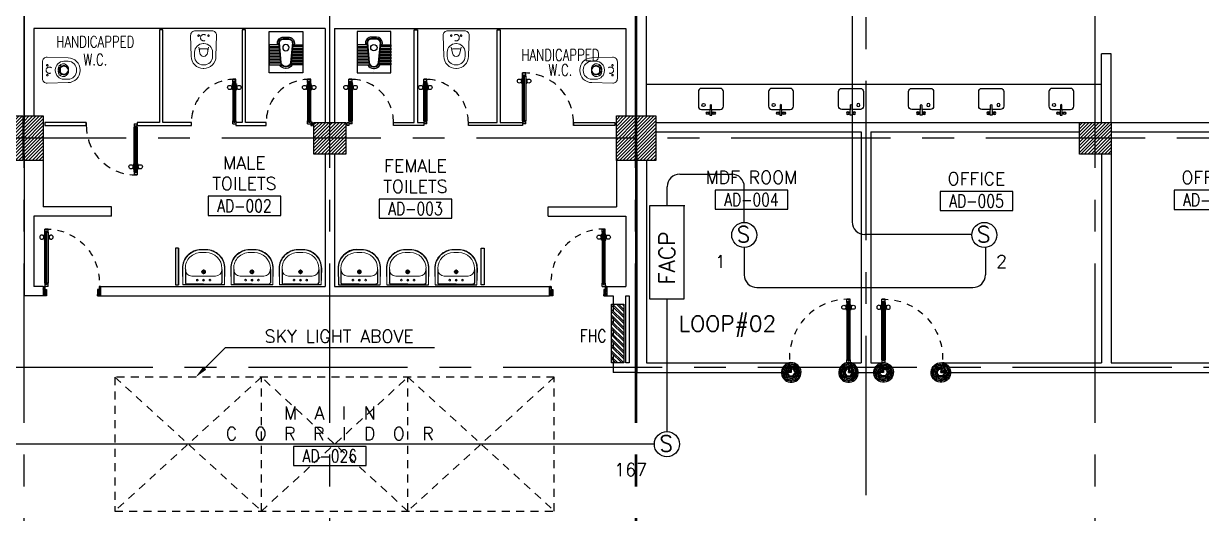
# Model space of a CAD drawing. Extents: x 0 to 93.3, y -13.5 to 76.8.
# Drawn here: x 38.99 to 57.49, y 21.11 to 28.8 of the extents above; entities that cross this region are included whole.
import ezdxf
from ezdxf.enums import TextEntityAlignment as Align

# ---------------------------------------------------------------- set-up
doc = ezdxf.new("R2010")
doc.units = 0
doc.header["$MEASUREMENT"] = 0
for name, pattern in [('CENTERX2', [4, 2.5, -0.5, 0.5, -0.5]), ('DASHED', [0.75, 0.5, -0.25]), ('HIDDEN', [0.375, 0.25, -0.125]), ('HIDDEN2', [0.1875, 0.125, -0.0625])]:
    doc.linetypes.add(name, pattern=pattern)
doc.layers.get('0').update_dxf_attribs({"color": 11, "linetype": 'CONTINUOUS'})
for name, color, linetype in [('A-JEERI', 11, 'CONTINUOUS'), ('AXES', 11, 'CENTERX2'), ('COL', 11, 'CONTINUOUS'), ('DOOR', 11, 'CONTINUOUS'), ('E-FIRE', 4, 'CONTINUOUS'), ('E-WIRE', 4, 'CONTINUOUS'), ('FHC', 11, 'CONTINUOUS'), ('FIX', 11, 'CONTINUOUS'), ('HAT', 11, 'CONTINUOUS'), ('HIDDEN', 11, 'HIDDEN2'), ('ME-FIX', 11, 'CONTINUOUS'), ('PART', 11, 'CONTINUOUS'), ('RM-BOX', 11, 'CONTINUOUS'), ('RM-IND', 11, 'CONTINUOUS'), ('RM-NAME', 11, 'CONTINUOUS'), ('RM-NO', 11, 'CONTINUOUS'), ('WALL', 11, 'CONTINUOUS')]:
    doc.layers.add(name, color=color, linetype=linetype)
doc.styles.add('ROMANS', font='ROMANS.shx', dxfattribs={"width": 0.6})

# ---------------------------------------------------------------- blocks, each defined once
blk = doc.blocks.new('DOOR90')
at = {"layer": 'DOOR', "color": 7, "linetype": 'ByBlock'}
for p, q in [((-150, 0), (0, 0)), ((-150, 0), (-150, -25)), ((0, -50), (-114, 0)), ((0, -50), (-40, 0)), ((0, -50), (0, 0)), ((-1000, -25), (-1050, -25)), ((-1050, -75), (-1050, -25)), ((-1050, -25), (-1050, -75)), ((-1000, -75), (-1050, -75)), ((-1000, -42), (-1020, -42)), ((-1020, -42), (-1020, -58)), ((-1000, -58), (-1020, -58)), ((-1000, -25), (-1000, -42)), ((-1000, -58), (-1000, -75)), ((-878, -18), (-968, -18)), ((-968, -25), (-968, -18)), ((-968, -75), (-968, -82)), ((-878, -82), (-968, -82)), ((-955, -9), (-890, -9)), ((-955, -18), (-955, -9)), ((-955, -18), (-890, -18)), ((-955, -82), (-890, -82)), ((-955, -82), (-955, -91)), ((-955, -91), (-890, -91)), ((-890, -18), (-890, -9)), ((-890, -82), (-890, -91)), ((-878, -25), (-878, -18)), ((-878, -75), (-878, -82)), ((-200, -25), (-150, -25)), ((-200, -42), (-200, -25)), ((-180, -42), (-200, -42)), ((-200, -58), (-180, -58)), ((-200, -75), (-200, -58)), ((-150, -75), (-200, -75)), ((-180, -58), (-180, -42)), ((-150, -25), (-100, -25)), ((-150, -75), (-150, -25)), ((-100, -25), (-100, -50)), ((0, -50), (-100, -37)), ((-100, -50), (0, -50)), ((-150, -875), (-100, -875)), ((-150, -900), (-150, -875)), ((-150, -900), (0, -900)), ((0, -900), (-150, -900)), ((0, -850), (-114, -900)), ((-100, -875), (-100, -850)), ((0, -850), (-100, -863)), ((-100, -850), (0, -850)), ((0, -850), (-40, -900)), ((0, -850), (0, -900))]:
    blk.add_line(p, q, dxfattribs=at)
at = {"layer": 'DOOR', "linetype": 'ByBlock'}
for p, q in [((-200, -25), (-1000, -25)), ((-200, -42), (-1000, -42)), ((-200, -58), (-1000, -58)), ((-1000, -75), (-200, -75))]:
    blk.add_line(p, q, dxfattribs=at)
at = {"layer": 'DOOR', "color": 7, "linetype": 'ByBlock'}
for centre in [(-923, 24), (-923, -124)]:
    blk.add_circle(centre, 32.4, dxfattribs=at)
for centre, radius, start, end in [((0, -50), 154, 161.1053, 166.2858), ((0, -50), 94.4, 148.0182, 180), ((0, -50), 134, 158.1598, 169.28), ((0, -50), 114, 154.0838, 167.3774), ((0, -50), 74.4, 137.7764, 180), ((0, -50), 54.4, 113.2074, 180), ((0, -50), 34.4, 90, 180), ((0, -50), 14.4, 90, 180), ((0, -850), 154, 193.7142, 198.8947), ((0, -850), 134, 190.72, 201.8402), ((0, -850), 94.4, 180, 211.9818), ((0, -850), 74.4, 180, 222.2236), ((0, -850), 54.4, 180, 246.7926), ((0, -850), 34.4, 180, 270), ((0, -850), 14.4, 180, 270)]:
    blk.add_arc(centre, radius, start, end, dxfattribs=at)
at = {"layer": 'DOOR', "linetype": 'HIDDEN', "ltscale": 0.5}
blk.add_arc((-222, -50), 828, 178.2701, 275.003, dxfattribs=at)
blk = doc.blocks.new('WC')
at = {"layer": 'FIX', "lineweight": 20}
for p, q in [((339, 5), (339, -5)), ((395, 76), (490, 60)), ((475, 141), (538, 141)), ((534, 24), (540, 0)), ((540, 0), (534, -24)), ((674, 5), (674, -5)), ((490, -60), (395, -76)), ((538, -141), (475, -141)), ((213, -204), (210, -204))]:
    blk.add_line(p, q, dxfattribs=at)
at = {"layer": 'FIX', "linetype": 'Continuous', "lineweight": 20}
blk.add_line((420, -47), (420, 45), dxfattribs=at)
at = {"layer": 'FIX', "lineweight": 20}
for points in [[(210, -204, -0.414214), (137, -131), (137, 0), (137, 131, -0.414214), (210, 204)], [(727, -5), (727, 5, 0.414214), (538, 194), (210, 204)], [(727, 5), (727, -5, -0.414214), (538, -194), (210, -204)]]:
    blk.add_lwpolyline(points, format="xyb", dxfattribs=at)
at = {"layer": 'FIX', "linetype": 'HIDDEN2', "lineweight": 20, "ltscale": 0.3}
blk.add_circle((245, 0), 49.8, dxfattribs=at)
at = {"layer": 'FIX', "linetype": 'HIDDEN', "lineweight": 20, "ltscale": 0.05}
for centre in [(213, 78), (213, -77)]:
    blk.add_circle(centre, 11.6, dxfattribs=at)
at = {"layer": 'FIX', "lineweight": 20}
for centre, radius, start, end in [((475, 5), 136, 90, 180), ((464, -18), 82, 51.0758, 71.504), ((473, -7), 68.2, 27.1532, 51.0758), ((538, 5), 136, 360, 90), ((475, -5), 136, 180, 270), ((464, 18), 82, 288.496, 308.9242), ((473, 7), 68.2, 308.9242, 332.8468), ((538, -5), 136, 270, 0)]:
    blk.add_arc(centre, radius, start, end, dxfattribs=at)
at = {"layer": 'FIX', "linetype": 'Continuous', "lineweight": 20}
for centre, start, end in [((443, 46), 88.3879, 182.3338), ((442, -46), 177.6662, 271.6121)]:
    blk.add_arc(centre, 22.3, start, end, dxfattribs=at)
blk = doc.blocks.new('*X81')
at = {"color": 0}
for p, q in [((215909, 32308), (216361, 32761)), ((215909, 32361), (216308, 32761)), ((215909, 32414), (216255, 32761)), ((215909, 32467), (216202, 32761)), ((215909, 32520), (216149, 32761)), ((215909, 32573), (216096, 32761)), ((215909, 32626), (216043, 32761)), ((215909, 32680), (215990, 32761)), ((215909, 32733), (215937, 32761)), ((215914, 32261), (216409, 32755)), ((215967, 32261), (216409, 32702)), ((216020, 32261), (216409, 32649)), ((216073, 32261), (216409, 32596)), ((216126, 32261), (216409, 32543)), ((216179, 32261), (216409, 32490)), ((216233, 32261), (216409, 32437)), ((216286, 32261), (216409, 32384)), ((216339, 32261), (216409, 32331)), ((216392, 32261), (216409, 32278))]:
    blk.add_line(p, q, dxfattribs=at)
blk = doc.blocks.new('RM1')
at = {"layer": 'RM-BOX'}
blk.add_lwpolyline([(570, -200), (-570, -200), (-570, -500), (570, -500)], close=True, dxfattribs=at)
at = {"layer": 'RM-NAME', "style": 'ROMANS'}
for tag, p in [('ROOMNAME1', (0, 324)), ('ROOMNAME2', (0, 0))]:
    blk.add_attdef(tag, text='', height=200, dxfattribs=at).set_placement(p, align=Align.MIDDLE)
at = {"layer": 'RM-NO', "style": 'ROMANS', "width": 0.8}
blk.add_attdef('ROOMNO', text='', height=200, dxfattribs=at).set_placement((0, -350), align=Align.MIDDLE)
blk = doc.blocks.new('AWC')
at = {"layer": 'FIX'}
for p, q in [((-726, 265), (-726, 66)), ((-700, 265), (-726, 265)), ((-700, 79), (-700, 265)), ((-678, 265), (-678, 82)), ((-652, 265), (-678, 265)), ((-652, 84), (-652, 265)), ((-630, 265), (-630, 86)), ((-604, 265), (-630, 265)), ((-604, 89), (-604, 265)), ((-582, 265), (-582, 91)), ((-556, 265), (-582, 265)), ((-556, 93), (-556, 265)), ((-534, 265), (-534, 95)), ((-508, 265), (-534, 265)), ((-508, 98), (-508, 265)), ((-486, 265), (-486, 100)), ((-460, 265), (-486, 265)), ((-460, 102), (-460, 265)), ((-438, 265), (-438, 104)), ((-412, 265), (-438, 265)), ((-412, 106), (-412, 265)), ((-825, 0), (-825, 0)), ((-780, 7), (-780, -7)), ((-755, 7), (-755, -7)), ((-748, 7), (-748, -7)), ((-382, 109), (-687, 81)), ((-384, 134), (-412, 131)), ((-312, -39), (-312, 39)), ((-287, -39), (-287, 39)), ((-726, -265), (-726, -66)), ((-700, -79), (-700, -265)), ((-687, -81), (-382, -109)), ((-678, -265), (-678, -82)), ((-652, -84), (-652, -265)), ((-630, -265), (-630, -86)), ((-604, -89), (-604, -265)), ((-582, -265), (-582, -91)), ((-556, -93), (-556, -265)), ((-534, -265), (-534, -95)), ((-508, -98), (-508, -265)), ((-486, -265), (-486, -100)), ((-460, -102), (-460, -265)), ((-438, -265), (-438, -104)), ((-412, -106), (-412, -265)), ((-412, -131), (-384, -134)), ((-700, -265), (-726, -265)), ((-652, -265), (-678, -265)), ((-604, -265), (-630, -265)), ((-556, -265), (-582, -265)), ((-508, -265), (-534, -265)), ((-460, -265), (-486, -265)), ((-412, -265), (-438, -265))]:
    blk.add_line(p, q, dxfattribs=at)
at = {"layer": 'FIX', "color": 32}
for p, q in [((-381, 102), (-686, 74)), ((-319, -39), (-319, 39)), ((-686, -74), (-381, -102))]:
    blk.add_line(p, q, dxfattribs=at)
at = {"layer": 'FIX'}
blk.add_lwpolyline([(-198, 265), (-848, 265), (-848, -265), (-198, -265)], close=True, dxfattribs=at)
at = {"layer": 'FIX', "color": 32}
blk.add_circle((-454, 0), 50, dxfattribs=at)
at = {"layer": 'FIX'}
for centre, radius, start, end in [((-680, 7), 100, 117.0426, 180), ((-680, 7), 75, 95.2114, 180), ((-382, 39), 95, 0, 90.1311), ((-382, 39), 70, 0, 90.1311), ((-680, -7), 100, 180, 242.9574), ((-680, -7), 75, 180, 264.7886), ((-382, -39), 95, 270, 0), ((-382, -39), 70, 270, 0)]:
    blk.add_arc(centre, radius, start, end, dxfattribs=at)
at = {"layer": 'FIX', "color": 32}
for centre, radius, start, end in [((-680, 7), 68, 95.2114, 180), ((-382, 39), 63, 0, 90.1311), ((-680, -7), 68, 180, 264.7886), ((-382, -39), 63, 270, 0)]:
    blk.add_arc(centre, radius, start, end, dxfattribs=at)
blk = doc.blocks.new('A$C24ED45A6')
at = {"layer": 'DOOR', "color": 0, "linetype": 'ByBlock'}
for p, q in [((925, 1100), (925, 1150)), ((925, 1150), (975, 1150)), ((975, 1150), (925, 1150)), ((942, 1100), (942, 1120)), ((958, 1120), (942, 1120)), ((958, 1100), (958, 1120)), ((975, 1100), (975, 1150)), ((909, 1055), (909, 990)), ((918, 1055), (909, 1055)), ((918, 990), (909, 990)), ((918, 978), (918, 1068)), ((925, 1068), (918, 1068)), ((918, 1055), (918, 990)), ((925, 978), (918, 978)), ((942, 1100), (925, 1100)), ((975, 1100), (958, 1100)), ((975, 1068), (982, 1068)), ((975, 978), (982, 978)), ((982, 978), (982, 1068)), ((982, 1055), (982, 990)), ((982, 1055), (991, 1055)), ((982, 990), (991, 990)), ((991, 1055), (991, 990)), ((925, 150), (925, 200)), ((925, 200), (942, 200)), ((942, 200), (942, 180)), ((958, 180), (958, 200)), ((958, 200), (975, 200)), ((975, 200), (975, 150)), ((0, 0), (0, 150)), ((0, 150), (25, 150)), ((50, 0), (0, 0)), ((25, 150), (25, 100)), ((25, 100), (50, 100)), ((50, 100), (50, 0)), ((925, 150), (975, 150)), ((942, 180), (958, 180)), ((975, 100), (950, 100)), ((950, 100), (950, 0)), ((1000, 150), (975, 150)), ((975, 150), (975, 100)), ((1000, 150), (1000, 0)), ((950, 0), (1000, 0))]:
    blk.add_line(p, q, dxfattribs=at)
at = {"layer": 'DOOR', "linetype": 'ByBlock'}
for p, q in [((925, 1100), (925, 200)), ((942, 200), (942, 1100)), ((958, 200), (958, 1100)), ((975, 200), (975, 1100))]:
    blk.add_line(p, q, dxfattribs=at)
at = {"layer": 'DOOR', "color": 9, "linetype": 'ByBlock'}
for p, q in [((50, 0), (0, 114)), ((50, 0), (0, 40)), ((50, 0), (37, 100)), ((950, 0), (1000, 114)), ((950, 0), (963, 100)), ((950, 0), (1000, 40))]:
    blk.add_line(p, q, dxfattribs=at)
at = {"layer": 'DOOR', "color": 0, "linetype": 'ByBlock'}
for centre in [(876, 1023), (1024, 1023)]:
    blk.add_circle(centre, 32.4, dxfattribs=at)
at = {"layer": 'DOOR', "linetype": 'HIDDEN', "ltscale": 0.5}
blk.add_arc((950, 222), 928, 88.456, 184.4816, dxfattribs=at)
at = {"layer": 'DOOR', "color": 9, "linetype": 'ByBlock'}
for centre, radius, start, end in [((50, 0), 154, 103.7142, 108.8947), ((50, 0), 134, 100.72, 111.8402), ((50, 0), 114, 102.6226, 115.9162), ((50, 0), 94.4, 90, 121.9818), ((50, 0), 74.4, 90, 132.2236), ((50, 0), 54.4, 90, 156.7926), ((50, 0), 34.4, 90, 180), ((50, 0), 14.4, 90, 180), ((950, 0), 94.4, 58.0182, 90), ((950, 0), 74.4, 47.7764, 90), ((950, 0), 54.4, 23.2074, 90), ((950, 0), 34.4, 0, 90), ((950, 0), 14.4, 0, 90), ((950, 0), 134, 68.1598, 79.28), ((950, 0), 114, 64.0838, 77.3774), ((950, 0), 154, 71.1053, 76.2858)]:
    blk.add_arc(centre, radius, start, end, dxfattribs=at)
at = {"layer": 'WALL'}
blk.add_line((1000, 0), (1000, 150), dxfattribs=at)
blk = doc.blocks.new('COL50')
at = {"layer": 'COL'}
blk.add_lwpolyline([(-250, 250), (-250, -250), (250, -250), (250, 250)], close=True, dxfattribs=at)
blk = doc.blocks.new('*X60')
at = {"color": 0}
for p, q in [((227929, 32290), (228400, 32761)), ((227929, 32343), (228347, 32761)), ((227929, 32396), (228294, 32761)), ((227929, 32449), (228241, 32761)), ((227929, 32502), (228188, 32761)), ((227929, 32555), (228135, 32761)), ((227929, 32608), (228082, 32761)), ((227929, 32661), (228029, 32761)), ((227929, 32714), (227976, 32761)), ((227953, 32261), (228429, 32737)), ((228006, 32261), (228429, 32684)), ((228059, 32261), (228429, 32631)), ((228112, 32261), (228429, 32578)), ((228165, 32261), (228429, 32525)), ((228218, 32261), (228429, 32472)), ((228271, 32261), (228429, 32419)), ((228324, 32261), (228429, 32366)), ((228377, 32261), (228429, 32312))]:
    blk.add_line(p, q, dxfattribs=at)
blk = doc.blocks.new('C11')
at = {"layer": 'HAT'}
h = blk.add_hatch(dxfattribs=at)
h.set_pattern_fill('ANSI31', color=256, scale=300, style=0)
h.set_pattern_definition([(45, (-383765.23, -62181), (-26.5165043, 26.5165043), [])])
h.paths.add_polyline_path([(-20, 350), (-20, 700), (-320, 700), (-320, 350)])
h.paths.add_polyline_path([(-320, 0), (-20, 0), (-20, 350), (-320, 350)])
h = blk.add_hatch(dxfattribs=at)
h.set_pattern_fill('ANSI31', color=256, scale=300, style=0)
h.set_pattern_definition([(45, (-383445.23, -62181), (-26.5165043, 26.5165043), [])])
h.paths.add_polyline_path([(300, 350), (300, 700), (0, 700), (0, 350)])
h.paths.add_polyline_path([(0, 0), (300, 0), (300, 350), (0, 350)])
at = {"layer": 'COL'}
for points in [[(-20, 700), (-20, 0), (-320, 0), (-320, 700)], [(300, 700), (300, 0), (0, 0), (0, 700)]]:
    blk.add_lwpolyline(points, close=True, dxfattribs=at)
blk = doc.blocks.new('LAV-003')
at = {"layer": 'FIX', "linetype": 'ByBlock'}
blk.add_line((-328, -25), (328, -25), dxfattribs=at)
at = {"layer": 'FIX', "linetype": 'Continuous', "lineweight": 20}
for p, q in [((-328, -285), (-328, -25)), ((0, -165), (-187, -165)), ((0, -165), (187, -165)), ((328, -285), (328, -25)), ((-288, -285), (-288, -265)), ((287, -285), (287, -265)), ((0, -535), (-38, -535)), ((0, -535), (38, -535)), ((0, -575), (-38, -575)), ((0, -575), (38, -575))]:
    blk.add_line(p, q, dxfattribs=at)
at = {"layer": 'FIX', "linetype": 'ByBlock', "ltscale": 0.3}
for p, q in [((-288, -265), (-288, -60)), ((0, -35), (-262, -35)), ((0, -35), (262, -35)), ((287, -265), (287, -60))]:
    blk.add_line(p, q, dxfattribs=at)
at = {"layer": 'FIX', "lineweight": 20}
for p, q in [((-16, -101), (15, -101)), ((0, -85), (0, -116))]:
    blk.add_line(p, q, dxfattribs=at)
at = {"layer": 'FIX', "linetype": 'DASHED', "lineweight": 20, "ltscale": 0.04}
for p, q in [((-36, -230), (37, -230)), ((0, -194), (0, -266))]:
    blk.add_line(p, q, dxfattribs=at)
at = {"layer": 'FIX', "linetype": 'Continuous', "lineweight": 20}
blk.add_lwpolyline([(295, -25), (0, -25), (-328, -25), (-334, -285, 0.414214), (-38, -582), (0, -582), (38, -582, 0.414214), (334, -285), (328, -25), (0, -25)], format="xyb", dxfattribs=at)
at = {"layer": 'FIX', "linetype": 'HIDDEN', "lineweight": 20, "ltscale": 0.05}
for centre in [(-100, -101), (100, -101)]:
    blk.add_circle(centre, 12.4, dxfattribs=at)
at = {"layer": 'FIX', "lineweight": 20}
for centre, radius in [((0, -101), 15.5), ((0, -230), 29.5), ((0, -230), 22.5)]:
    blk.add_circle(centre, radius, dxfattribs=at)
at = {"layer": 'FIX', "linetype": 'ByBlock', "ltscale": 0.3}
for centre, start, end in [((-262, -60), 90, 180), ((262, -60), 0, 90)]:
    blk.add_arc(centre, 25, start, end, dxfattribs=at)
at = {"layer": 'FIX', "linetype": 'Continuous', "lineweight": 20}
for centre, radius, start, end in [((-187, -265), 100, 90, 180), ((187, -265), 100, 0, 90), ((-38, -285), 290, 180, 270), ((-38, -285), 250, 180, 270), ((38, -285), 290, 270, 0), ((38, -285), 250, 270, 0)]:
    blk.add_arc(centre, radius, start, end, dxfattribs=at)
blk = doc.blocks.new('A$C3D1F6B3C')
at = {"layer": 'ME-FIX'}
blk.add_lwpolyline([(0.209, 0.088), (0.343, 0.088, 0.414214), (0.393, 0.138), (0.393, 0.369, 0.414214), (0.343, 0.419), (0.05, 0.419, 0.414214), (0, 0.369), (0, 0.138, 0.414214), (0.05, 0.088), (0.184, 0.088)], format="xyb", dxfattribs=at)
blk.add_lwpolyline([(0.18, 0), (0.212, 0), (0.206, 0.155, 1), (0.186, 0.155)], format="xyb", close=True, dxfattribs=at)
for centre, radius in [((0.082, 0.158), 0.0255), ((0.147, 0.031), 0.0217), ((0.147, 0.031), 0.014), ((0.246, 0.031), 0.0217), ((0.246, 0.031), 0.014)]:
    blk.add_circle(centre, radius, dxfattribs=at)
blk = doc.blocks.new('S')
at = {"layer": 'E-FIRE'}
blk.add_circle((0, 0), 197, dxfattribs=at)
at = {"layer": 'E-FIRE', "color": 3, "style": 'ROMANS'}
blk.add_text('S', height=250, dxfattribs=at).set_placement((-119, -115))

msp = doc.modelspace()

# ---------------------------------------------------------------- hatches: boundary and pattern name
at = {"layer": 'FHC', "linetype": 'ByBlock', "ltscale": 0.3}
h = msp.add_hatch(dxfattribs=at)
h.set_pattern_fill('ANSI32', color=11, scale=175, angle=90, style=0)
h.set_pattern_definition([(135, (79.46555, -208.72118), (-0.046403882, -0.046403882), []), (135, (79.46555, -208.690244), (-0.046403882, -0.046403882), [])])
h.paths.add_polyline_path([(48.4145, 24.395), (48.2245, 24.395), (48.2245, 23.475), (48.4145, 23.475)])
h.paths.add_polyline_path([(48.8357, 23.2624), (48.4148, 23.2624), (48.4148, 23.5249), (48.8357, 23.5249)], flags=9)

# ---------------------------------------------------------------- linework, layer by layer
at = {"layer": 'AXES'}
for p, q in [((43.7995, -1.4643), (43.7995, 76.0748)), ((55.8195, -1.4643), (55.8195, 76.0748)), ((38.9995, -1.4643), (38.9995, 75.7248)), ((48.5995, -1.4643), (48.5995, 75.7248)), ((48.6195, -1.4643), (48.6195, 75.7248)), ((52.2195, 5.4), (52.2195, 64.22)), ((92.6023, 27), (22.7795, 27)), ((81.0195, 23.4), (6.5595, 23.4))]:
    msp.add_line(p, q, dxfattribs=at)
at = {"layer": 'COL'}
msp.add_lwpolyline([(44.0495, 27.25), (44.0495, 26.75), (43.5495, 26.75), (43.5495, 27.25)], close=True, dxfattribs=at)
at = {"layer": 'DOOR', "linetype": 'ByBlock'}
for p, q in [((46.8245, 27.9426), (46.8173, 27.9426)), ((46.8173, 27.8526), (46.8173, 27.9426)), ((46.8245, 28.025), (46.8745, 28.025)), ((46.8745, 28.025), (46.8245, 28.025)), ((46.8245, 27.975), (46.8245, 28.025)), ((46.8245, 27.275), (46.8245, 27.975)), ((46.8245, 27.975), (46.8415, 27.975)), ((46.8415, 27.995), (46.8575, 27.995)), ((46.8415, 27.975), (46.8415, 27.995)), ((46.8415, 27.275), (46.8415, 27.975)), ((46.8575, 27.975), (46.8575, 27.995)), ((46.8575, 27.275), (46.8575, 27.975)), ((46.8575, 27.975), (46.8745, 27.975)), ((46.8745, 27.975), (46.8745, 28.025)), ((46.8745, 27.975), (46.8745, 27.275)), ((46.8745, 27.9426), (46.8817, 27.9426)), ((46.8817, 27.8526), (46.8817, 27.9426)), ((42.2673, 27.83), (42.2583, 27.83)), ((42.2583, 27.83), (42.2583, 27.7652)), ((42.2673, 27.7652), (42.2583, 27.7652)), ((42.2673, 27.8526), (42.2673, 27.8426)), ((42.2745, 27.8526), (42.2673, 27.8526)), ((42.2745, 27.8426), (42.2673, 27.8426)), ((42.2673, 27.83), (42.2673, 27.7652)), ((42.3245, 27.925), (42.2745, 27.925)), ((42.2745, 27.925), (42.3245, 27.925)), ((42.2745, 27.875), (42.2745, 27.925)), ((42.2745, 27.875), (42.2745, 27.275)), ((42.2915, 27.875), (42.2745, 27.875)), ((42.3075, 27.895), (42.2915, 27.895)), ((42.2915, 27.875), (42.2915, 27.895)), ((42.2915, 27.275), (42.2915, 27.875)), ((42.3075, 27.875), (42.3075, 27.895)), ((42.3245, 27.875), (42.3075, 27.875)), ((42.3075, 27.275), (42.3075, 27.875)), ((42.3245, 27.875), (42.3245, 27.925)), ((42.3245, 27.275), (42.3245, 27.875)), ((42.3245, 27.8526), (42.3317, 27.8526)), ((42.3245, 27.8426), (42.3317, 27.8426)), ((42.3317, 27.8526), (42.3317, 27.8426)), ((42.3317, 27.83), (42.3407, 27.83)), ((42.3317, 27.83), (42.3317, 27.7652)), ((42.3317, 27.7652), (42.3407, 27.7652)), ((42.3407, 27.83), (42.3407, 27.7652)), ((43.4423, 27.83), (43.4333, 27.83)), ((43.4333, 27.83), (43.4333, 27.7652)), ((43.4423, 27.7652), (43.4333, 27.7652)), ((43.4423, 27.8526), (43.4423, 27.8426)), ((43.4495, 27.8526), (43.4423, 27.8526)), ((43.4495, 27.8426), (43.4423, 27.8426)), ((43.4423, 27.83), (43.4423, 27.7652)), ((43.4995, 27.925), (43.4495, 27.925)), ((43.4495, 27.925), (43.4995, 27.925)), ((43.4495, 27.875), (43.4495, 27.925)), ((43.4495, 27.875), (43.4495, 27.275)), ((43.4665, 27.875), (43.4495, 27.875)), ((43.4825, 27.895), (43.4665, 27.895)), ((43.4665, 27.875), (43.4665, 27.895)), ((43.4665, 27.275), (43.4665, 27.875)), ((43.4825, 27.875), (43.4825, 27.895)), ((43.4995, 27.875), (43.4825, 27.875)), ((43.4825, 27.275), (43.4825, 27.875)), ((43.4995, 27.875), (43.4995, 27.925)), ((43.4995, 27.275), (43.4995, 27.875)), ((43.4995, 27.8526), (43.5067, 27.8526)), ((43.4995, 27.8426), (43.5067, 27.8426)), ((43.5067, 27.8526), (43.5067, 27.8426)), ((43.5067, 27.83), (43.5157, 27.83)), ((43.5067, 27.83), (43.5067, 27.7652)), ((43.5067, 27.7652), (43.5157, 27.7652)), ((43.5157, 27.83), (43.5157, 27.7652)), ((44.0923, 27.83), (44.0833, 27.83)), ((44.0833, 27.83), (44.0833, 27.7652)), ((44.0923, 27.7652), (44.0833, 27.7652)), ((44.0923, 27.8526), (44.0923, 27.8426)), ((44.0995, 27.8526), (44.0923, 27.8526)), ((44.0995, 27.8426), (44.0923, 27.8426)), ((44.0923, 27.83), (44.0923, 27.7652)), ((44.0995, 27.925), (44.1495, 27.925)), ((44.1495, 27.925), (44.0995, 27.925)), ((44.0995, 27.875), (44.0995, 27.925)), ((44.0995, 27.275), (44.0995, 27.875)), ((44.0995, 27.875), (44.1165, 27.875)), ((44.1165, 27.895), (44.1325, 27.895)), ((44.1165, 27.875), (44.1165, 27.895)), ((44.1165, 27.275), (44.1165, 27.875)), ((44.1325, 27.875), (44.1325, 27.895)), ((44.1325, 27.275), (44.1325, 27.875)), ((44.1325, 27.875), (44.1495, 27.875)), ((44.1495, 27.875), (44.1495, 27.925)), ((44.1495, 27.875), (44.1495, 27.275)), ((44.1495, 27.8526), (44.1567, 27.8526)), ((44.1495, 27.8426), (44.1567, 27.8426)), ((44.1567, 27.8526), (44.1567, 27.8426)), ((44.1567, 27.83), (44.1657, 27.83)), ((44.1567, 27.83), (44.1567, 27.7652)), ((44.1567, 27.7652), (44.1657, 27.7652)), ((44.1657, 27.83), (44.1657, 27.7652)), ((45.2673, 27.83), (45.2583, 27.83)), ((45.2583, 27.83), (45.2583, 27.7652)), ((45.2673, 27.7652), (45.2583, 27.7652)), ((45.2673, 27.8526), (45.2673, 27.8426)), ((45.2745, 27.8526), (45.2673, 27.8526)), ((45.2745, 27.8426), (45.2673, 27.8426)), ((45.2673, 27.83), (45.2673, 27.7652)), ((45.2745, 27.925), (45.3245, 27.925)), ((45.3245, 27.925), (45.2745, 27.925)), ((45.2745, 27.875), (45.2745, 27.925)), ((45.2745, 27.275), (45.2745, 27.875)), ((45.2745, 27.875), (45.2915, 27.875)), ((45.2915, 27.895), (45.3075, 27.895)), ((45.2915, 27.875), (45.2915, 27.895)), ((45.2915, 27.275), (45.2915, 27.875)), ((45.3075, 27.875), (45.3075, 27.895)), ((45.3075, 27.275), (45.3075, 27.875)), ((45.3075, 27.875), (45.3245, 27.875)), ((45.3245, 27.875), (45.3245, 27.925)), ((45.3245, 27.875), (45.3245, 27.275)), ((45.3245, 27.8526), (45.3317, 27.8526)), ((45.3245, 27.8426), (45.3317, 27.8426)), ((45.3317, 27.8526), (45.3317, 27.8426)), ((45.3317, 27.83), (45.3407, 27.83)), ((45.3317, 27.83), (45.3317, 27.7652)), ((45.3317, 27.7652), (45.3407, 27.7652)), ((45.3407, 27.83), (45.3407, 27.7652)), ((46.8173, 27.93), (46.8083, 27.93)), ((46.8083, 27.93), (46.8083, 27.8652)), ((46.8173, 27.8652), (46.8083, 27.8652)), ((46.8173, 27.93), (46.8173, 27.8652)), ((46.8245, 27.8526), (46.8173, 27.8526)), ((46.8745, 27.8526), (46.8817, 27.8526)), ((46.8817, 27.93), (46.8907, 27.93)), ((46.8817, 27.93), (46.8817, 27.8652)), ((46.8817, 27.8652), (46.8907, 27.8652)), ((46.8907, 27.93), (46.8907, 27.8652)), ((40.7245, 27.225), (40.7245, 27.175)), ((40.7245, 27.225), (40.7745, 27.225)), ((40.7415, 27.175), (40.7415, 27.195)), ((40.7415, 27.195), (40.7575, 27.195)), ((40.7575, 27.195), (40.7575, 27.175)), ((40.7745, 27.175), (40.7745, 27.225)), ((42.2745, 27.225), (42.2745, 27.275)), ((42.2745, 27.275), (42.2915, 27.275)), ((42.2745, 27.225), (42.3245, 27.225)), ((42.2915, 27.275), (42.2915, 27.255)), ((42.2915, 27.255), (42.3075, 27.255)), ((42.3075, 27.255), (42.3075, 27.275)), ((42.3075, 27.275), (42.3245, 27.275)), ((42.3245, 27.275), (42.3245, 27.225)), ((43.4495, 27.225), (43.4495, 27.275)), ((43.4495, 27.275), (43.4665, 27.275)), ((43.4495, 27.225), (43.4995, 27.225)), ((43.4665, 27.275), (43.4665, 27.255)), ((43.4665, 27.255), (43.4825, 27.255)), ((43.4825, 27.255), (43.4825, 27.275)), ((43.4825, 27.275), (43.4995, 27.275)), ((43.4995, 27.275), (43.4995, 27.225)), ((44.0995, 27.275), (44.0995, 27.225)), ((44.1165, 27.275), (44.0995, 27.275)), ((44.1495, 27.225), (44.0995, 27.225)), ((44.1165, 27.255), (44.1165, 27.275)), ((44.1325, 27.255), (44.1165, 27.255)), ((44.1325, 27.275), (44.1325, 27.255)), ((44.1495, 27.275), (44.1325, 27.275)), ((44.1495, 27.225), (44.1495, 27.275)), ((45.2745, 27.275), (45.2745, 27.225)), ((45.2915, 27.275), (45.2745, 27.275)), ((45.3245, 27.225), (45.2745, 27.225)), ((45.2915, 27.255), (45.2915, 27.275)), ((45.3075, 27.255), (45.2915, 27.255)), ((45.3075, 27.275), (45.3075, 27.255)), ((45.3245, 27.275), (45.3075, 27.275)), ((45.3245, 27.225), (45.3245, 27.275)), ((46.8245, 27.275), (46.8245, 27.225)), ((46.8415, 27.275), (46.8245, 27.275)), ((46.8745, 27.225), (46.8245, 27.225)), ((46.8415, 27.255), (46.8415, 27.275)), ((46.8575, 27.255), (46.8415, 27.255)), ((46.8575, 27.275), (46.8575, 27.255)), ((46.8745, 27.275), (46.8575, 27.275)), ((46.8745, 27.225), (46.8745, 27.275)), ((40.7245, 27.175), (40.7415, 27.175)), ((40.7245, 26.475), (40.7245, 27.175)), ((40.7415, 27.175), (40.7415, 26.475)), ((40.7575, 27.175), (40.7745, 27.175)), ((40.7575, 27.175), (40.7575, 26.475)), ((40.7745, 27.175), (40.7745, 26.475)), ((40.7173, 26.5848), (40.7083, 26.5848)), ((40.7083, 26.52), (40.7083, 26.5848)), ((40.7173, 26.52), (40.7083, 26.52)), ((40.7245, 26.5974), (40.7173, 26.5974)), ((40.7173, 26.5974), (40.7173, 26.5074)), ((40.7173, 26.52), (40.7173, 26.5848)), ((40.7245, 26.5074), (40.7173, 26.5074)), ((40.7415, 26.475), (40.7245, 26.475)), ((40.7245, 26.475), (40.7245, 26.425)), ((40.7415, 26.475), (40.7415, 26.455)), ((40.7575, 26.455), (40.7415, 26.455)), ((40.7745, 26.475), (40.7575, 26.475)), ((40.7575, 26.475), (40.7575, 26.455)), ((40.7745, 26.5974), (40.7817, 26.5974)), ((40.7745, 26.5074), (40.7817, 26.5074)), ((40.7745, 26.475), (40.7745, 26.425)), ((40.7817, 26.5974), (40.7817, 26.5074)), ((40.7817, 26.5848), (40.7907, 26.5848)), ((40.7817, 26.52), (40.7817, 26.5848)), ((40.7817, 26.52), (40.7907, 26.52)), ((40.7907, 26.52), (40.7907, 26.5848)), ((40.7745, 26.425), (40.7245, 26.425)), ((40.7245, 26.425), (40.7745, 26.425))]:
    msp.add_line(p, q, dxfattribs=at)
for centre in [(42.226, 27.7976), (42.3731, 27.7976), (43.401, 27.7976), (43.5481, 27.7976), (44.051, 27.7976), (44.1981, 27.7976), (45.226, 27.7976), (45.3731, 27.7976), (46.776, 27.8976), (46.9231, 27.8976), (40.676, 26.5524), (40.8231, 26.5524)]:
    msp.add_circle(centre, 0.0324, dxfattribs=at)
at = {"layer": 'DOOR', "linetype": 'HIDDEN', "ltscale": 0.5}
for centre, radius, start, end in [((46.8495, 27.2504), 0.775, 359.97019, 91.84857), ((42.2995, 27.2505), 0.675, 87.87745, 180.03923), ((43.4745, 27.2505), 0.675, 87.87745, 180.03923), ((44.1245, 27.2505), 0.675, 359.96077, 92.12255), ((45.2995, 27.2505), 0.675, 359.96077, 92.12255), ((40.7495, 27.1996), 0.775, 179.97019, 271.84857)]:
    msp.add_arc(centre, radius, start, end, dxfattribs=at)
at = {"layer": 'E-FIRE', "color": 4}
for p, q in [((48.8202, 25.9422), (48.8202, 24.4779)), ((49.3716, 25.9422), (48.8202, 25.9422)), ((49.3641, 24.4779), (49.3641, 25.9422)), ((48.8202, 24.4779), (49.3641, 24.4779))]:
    msp.add_line(p, q, dxfattribs=at)
msp.add_circle((50.3067, 25.483), 0.1971, dxfattribs=at)
at = {"layer": 'E-WIRE', "color": 4}
for p, q in [((52.0009, 29.8632), (52.0009, 25.6887)), ((49.2959, 26.437), (50.1075, 26.437)), ((49.0959, 25.9422), (49.0959, 26.237)), ((50.3075, 25.6801), (50.3075, 26.237)), ((53.8805, 25.4887), (52.2009, 25.4887)), ((50.3067, 25.2859), (50.3067, 24.8575)), ((54.0951, 25.2867), (54.0951, 24.8575)), ((50.5067, 24.6575), (53.8951, 24.6575)), ((49.0921, 24.4779), (49.0921, 22.3971)), ((48.8951, 22.2), (37.4304, 22.2))]:
    msp.add_line(p, q, dxfattribs=at)
for centre, start, end in [((49.2959, 26.237), 90, 180), ((50.1075, 26.237), 0, 90), ((52.2009, 25.6887), 180, 270), ((50.5067, 24.8575), 180, 270), ((53.8951, 24.8575), 270, 0)]:
    msp.add_arc(centre, 0.2, start, end, dxfattribs=at)
at = {"layer": 'FHC', "linetype": 'ByBlock', "ltscale": 0.3}
for p, q in [((48.2245, 23.475), (48.2245, 24.395)), ((48.2245, 24.395), (48.4145, 24.395)), ((48.4145, 24.395), (48.4145, 23.475)), ((48.4145, 23.475), (48.2245, 23.475))]:
    msp.add_line(p, q, dxfattribs=at)
at = {"layer": 'FHC', "color": 250, "linetype": 'HIDDEN', "ltscale": 0.25}
msp.add_line((48.2495, 24.394), (48.2495, 23.4762), dxfattribs=at)
at = {"layer": 'FIX'}
msp.add_line((48.7695, 27.85), (55.9195, 27.85), dxfattribs=at)
at = {"layer": 'FIX', "color": 32, "linetype": 'ByBlock', "ltscale": 0.3}
msp.add_line((43.9275, 24.958), (43.9345, 24.698), dxfattribs=at)
msp.add_arc((44.2245, 24.958), 0.297, 90, 180, dxfattribs=at)
at = {"layer": 'HIDDEN'}
for p, q in [((47.3245, 23.25), (40.4245, 23.25)), ((40.4245, 23.25), (40.4245, 21.15)), ((42.7245, 23.25), (40.4245, 21.15)), ((40.4245, 23.25), (42.7245, 21.15)), ((45.0245, 21.15), (42.7245, 23.25)), ((42.7245, 21.15), (45.0245, 23.25)), ((42.7245, 21.15), (42.7245, 23.25)), ((42.7245, 21.15), (42.7245, 23.25)), ((47.3245, 23.25), (45.0245, 21.15)), ((45.0245, 23.25), (47.3245, 21.15)), ((45.0245, 21.15), (45.0245, 23.25)), ((45.0245, 21.15), (45.0245, 23.25)), ((47.3245, 21.15), (47.3245, 23.25)), ((40.4245, 21.15), (47.3245, 21.15))]:
    msp.add_line(p, q, dxfattribs=at)
at = {"layer": 'PART'}
for p, q in [((39.9745, 27.2501), (39.9745, 27.2001)), ((43.4995, 27.25), (43.4995, 27.2)), ((43.4995, 27.25), (43.4995, 27.2)), ((44.0995, 27.25), (44.0995, 27.2)), ((47.6245, 27.2501), (47.6245, 27.2001)), ((41.4245, 25.275), (41.3745, 25.275)), ((41.3745, 25.275), (41.3745, 24.698)), ((41.4245, 25.275), (41.3745, 25.275)), ((41.4245, 25.275), (41.4245, 24.698)), ((46.1745, 25.275), (46.2245, 25.275))]:
    msp.add_line(p, q, dxfattribs=at)
for points in [[(41.1745, 28.702), (41.1245, 28.702), (41.1245, 27.25), (40.7745, 27.25), (40.7745, 27.2), (41.6245, 27.2), (41.6245, 27.25), (41.1745, 27.25), (41.1745, 28.702)], [(42.4745, 28.702), (42.4245, 28.702), (42.4245, 27.25), (42.3245, 27.25), (42.3245, 27.2), (42.7995, 27.2), (42.7995, 27.25), (42.4745, 27.25), (42.4745, 28.702)], [(45.1245, 28.702), (45.1745, 28.702), (45.1745, 27.25), (45.2745, 27.25), (45.2745, 27.2), (44.7995, 27.2), (44.7995, 27.25), (45.1245, 27.25), (45.1245, 28.702)], [(46.4245, 28.702), (46.4745, 28.702), (46.4745, 27.25), (46.8245, 27.25), (46.8245, 27.2), (45.9745, 27.2), (45.9745, 27.25), (46.4245, 27.25), (46.4245, 28.702)], [(39.9745, 27.25), (39.3225, 27.25), (39.3225, 27.2), (39.9745, 27.2)], [(43.5265, 27.25), (43.4995, 27.25), (43.4995, 27.2), (43.5265, 27.2)], [(44.0725, 27.25), (44.0995, 27.25), (44.0995, 27.2), (44.0725, 27.2)], [(47.6245, 27.25), (48.2765, 27.25), (48.2765, 27.2), (47.6245, 27.2)], [(41.4245, 25.275), (41.3745, 25.275), (41.3745, 24.698), (41.4245, 24.698)], [(46.1745, 25.275), (46.2245, 25.275), (46.2245, 24.698), (46.1745, 24.698)]]:
    msp.add_lwpolyline(points, close=True, dxfattribs=at)
at = {"layer": 'RM-IND'}
for p, q in [((41.8336, 23.3911), (42.162, 23.7179)), ((42.162, 23.7179), (42.675, 23.7179)), ((42.675, 23.7179), (45.4417, 23.7179))]:
    msp.add_line(p, q, dxfattribs=at)
msp.add_solid([(41.8571, 23.3674), (41.8101, 23.4147), (41.6918, 23.25)], dxfattribs=at)
at = {"layer": 'WALL'}
for p, q in [((38.9995, 34.57), (38.9995, 27.25)), ((48.5995, 32.7), (48.5995, 27.25)), ((48.6195, 27.25), (48.6195, 32.7)), ((48.7695, 27.35), (48.7695, 32.7)), ((43.7245, 28.725), (39.1495, 28.725)), ((39.1495, 28.725), (39.1495, 27.35)), ((43.7245, 28.725), (43.7245, 27.25)), ((43.8745, 28.725), (48.4495, 28.725)), ((43.8745, 28.725), (43.8745, 27.25)), ((48.4495, 28.725), (48.4495, 27.35)), ((55.9195, 27.25), (55.9195, 28.3226)), ((56.0695, 28.3226), (55.9195, 28.3226)), ((56.0695, 27.25), (56.0695, 28.3226)), ((48.9195, 27.25), (55.5695, 27.25)), ((56.0695, 27.25), (62.7695, 27.25)), ((48.9195, 27.1), (52.1445, 27.1)), ((52.1445, 27.1), (52.1445, 23.475)), ((52.2945, 27.1), (55.5695, 27.1)), ((52.2945, 27.1), (52.2945, 23.475)), ((56.0695, 27.1), (59.3445, 27.1)), ((38.9995, 26.75), (38.9995, 24.525)), ((39.2995, 26.65), (39.2995, 25.925)), ((43.7245, 26.75), (43.7245, 24.675)), ((43.8745, 26.75), (43.8745, 24.675)), ((48.2995, 26.65), (48.2995, 25.925)), ((48.5995, 26.75), (48.5995, 24.525)), ((48.5995, 26.75), (48.5995, 23.325)), ((48.6195, 26.75), (48.6195, 23.325)), ((48.7695, 26.65), (48.7695, 23.475)), ((55.9195, 26.75), (55.9195, 23.475)), ((56.0695, 26.75), (56.0695, 23.475)), ((40.3695, 25.925), (39.2995, 25.925)), ((40.3695, 25.775), (40.3695, 25.925)), ((47.2295, 25.925), (48.2995, 25.925)), ((47.2295, 25.775), (47.2295, 25.925)), ((40.3695, 25.775), (39.1495, 25.775)), ((39.1495, 25.775), (39.1495, 24.675)), ((47.2295, 25.775), (48.4495, 25.775)), ((48.4495, 25.775), (48.4495, 24.675)), ((39.2995, 24.675), (39.1495, 24.675)), ((39.2995, 24.675), (39.2995, 24.525)), ((40.1995, 24.675), (43.7245, 24.675)), ((40.1995, 24.675), (40.1995, 24.525)), ((43.8745, 24.675), (47.2495, 24.675)), ((47.2495, 24.675), (47.2495, 24.525)), ((48.1495, 24.675), (48.4495, 24.675)), ((48.1495, 24.675), (48.1495, 24.525)), ((39.2995, 24.525), (38.9995, 24.525)), ((40.1995, 24.525), (47.2495, 24.525)), ((48.1495, 24.525), (48.2495, 24.525)), ((48.2495, 24.525), (48.2495, 24.395)), ((48.4495, 23.475), (48.4495, 24.525)), ((48.4495, 24.525), (48.4995, 24.525)), ((48.4995, 24.525), (48.4995, 23.475)), ((48.2495, 23.475), (48.2495, 23.325)), ((48.5995, 23.325), (48.2495, 23.325)), ((48.4995, 23.475), (48.4495, 23.475)), ((48.6195, 23.325), (50.9945, 23.325)), ((48.7695, 23.475), (50.9945, 23.475)), ((50.9945, 23.475), (50.9945, 23.325)), ((51.9945, 23.475), (52.1445, 23.475)), ((51.9945, 23.475), (51.9945, 23.325)), ((51.9945, 23.325), (52.4445, 23.325)), ((52.2945, 23.475), (52.4445, 23.475)), ((52.4445, 23.475), (52.4445, 23.325)), ((53.4445, 23.475), (55.9195, 23.475)), ((53.4445, 23.475), (53.4445, 23.325)), ((53.4445, 23.325), (58.1945, 23.325)), ((56.0695, 23.475), (58.1945, 23.475))]:
    msp.add_line(p, q, dxfattribs=at)

# ---------------------------------------------------------------- block references
at = {"layer": 'A-JEERI', "linetype": 'ByBlock', "yscale": 0.0009999999892897904, "zscale": 0.001, "rotation": 180}
for p, xscale in [((41.817, 24.673), 0.001000000047497451), ((42.577, 24.673), 0.001000000047497451), ((43.337, 24.673), 0.001000000047497451), ((44.262, 24.673), -0.001000000047497451), ((45.022, 24.673), -0.001000000047497451), ((45.782, 24.673), -0.001000000047497451)]:
    msp.add_blockref('LAV-003', p, dxfattribs=dict(at, xscale=xscale))
at = {"layer": 'COL', "xscale": -0.001000000047497451, "yscale": 0.0009999999892897904, "zscale": 0.001}
msp.add_blockref('COL50', (55.8195, 27), dxfattribs=at)
at = {"layer": 'DOOR', "color": 0, "yscale": 0.0009999999892897904, "zscale": 0.001}
for p, xscale, rotation in [((39.2995, 24.525), -0.0009999999892897904, 90), ((48.1495, 24.525), 0.0009999999892897904, 270)]:
    msp.add_blockref('DOOR90', p, dxfattribs=dict(at, xscale=xscale, rotation=rotation))
for p, xscale in [((50.9945, 23.325), 0.001000000047497451), ((53.4445, 23.325), -0.001000000047497451)]:
    msp.add_blockref('A$C24ED45A6', p, dxfattribs=dict(at, xscale=xscale))
at = {"layer": 'E-FIRE', "color": 4, "xscale": 0.0009999999892897904, "yscale": 0.0009999999892897904, "zscale": 0.001}
for p in [(54.0775, 25.483), (49.0921, 22.2)]:
    msp.add_blockref('S', p, dxfattribs=at)
at = {"layer": 'HAT', "xscale": 0.001000000047497451, "yscale": 0.0009999999892897904, "zscale": 0.001}
for name in ['*X81', '*X60']:
    msp.add_blockref(name, (-172.359, -5.511), dxfattribs=at)
for p, values in [((42.4573, 26.2894), {'ROOMNO': 'AD-002', 'ROOMNAME2': 'TOILETS', 'ROOMNAME1': 'MALE'}), ((45.1425, 26.245), {'ROOMNO': 'AD-003', 'ROOMNAME2': 'TOILETS', 'ROOMNAME1': 'FEMALE'}), ((50.4189, 26.3867), {'ROOMNO': 'AD-004', 'ROOMNAME2': 'MDF ROOM'}), ((53.9536, 26.3654), {'ROOMNO': 'AD-005', 'ROOMNAME2': 'OFFICE'}), ((57.6256, 26.3842), {'ROOMNO': 'AD-006', 'ROOMNAME2': 'OFFICE'}), ((43.7974, 22.3646), {'ROOMNO': 'AD-026', 'ROOMNAME2': 'C  O  R  R  I  D  O  R', 'ROOMNAME1': 'M  A  I  N'})]:
    msp.add_blockref('RM1', p, dxfattribs=at).add_auto_attribs(values)
at = {"layer": 'ME-FIX'}
for p in [(49.5861, 27.3635), (50.6868, 27.3635), (55.0896, 27.3635)]:
    msp.add_blockref('A$C3D1F6B3C', p, dxfattribs=at)
at = {"layer": 'ME-FIX', "xscale": -1}
for p in [(52.1802, 27.3635), (53.2809, 27.3635), (54.3816, 27.3635)]:
    msp.add_blockref('A$C3D1F6B3C', p, dxfattribs=at)
at = {"layer": 'RM-NAME', "xscale": 0.001000000047497451, "yscale": 0.0009999999892897904, "zscale": 0.001}
for p in [(38.9995, 26.65), (48.6195, 26.65)]:
    msp.add_blockref('C11', p, dxfattribs=at)
at = {"layer": 'WALL', "yscale": 0.0009999999892897904, "zscale": 0.001}
for name, p, xscale, rotation in [('WC', (41.817, 28.8241), -0.0009999999892897904, 90), ('AWC', (43.109, 28.8762), -0.0009999999892897904, 270), ('AWC', (44.491, 28.8762), 0.0009999999892897904, 90), ('WC', (45.783, 28.8241), 0.0009999999892897904, 270), ('WC', (39.1495, 28.068), -0.001000000047497451, 180), ('WC', (48.4515, 28.068), 0.001000000047497451, 180)]:
    msp.add_blockref(name, p, dxfattribs=dict(at, xscale=xscale, rotation=rotation))

# ---------------------------------------------------------------- texts
at = {"layer": 'E-FIRE', "color": 4, "style": 'ROMANS'}
for s, height, p in [('S', 0.25, (50.1875, 25.3684)), ('1', 0.2, (49.8471, 24.9646)), ('2', 0.2, (54.2612, 24.9646)), ('LOOP#02', 0.25, (49.2771, 23.9656)), ('167', 0.2, (48.266, 21.6994))]:
    msp.add_text(s, height=height, dxfattribs=at).set_placement(p)
msp.add_text(' FACP', height=0.25, rotation=90, dxfattribs=at).set_placement((49.2168, 24.5308))
at = {"layer": 'FHC', "style": 'ROMANS', "width": 0.8}
msp.add_text('FHC', height=0.2, dxfattribs=at).set_placement((47.7254, 23.7978))
at = {"layer": 'RM-NAME', "style": 'ROMANS', "width": 0.75}
for s, p in [('HANDICAPPED', (40.1174, 28.5138)), ('W.C.', (40.1174, 28.233)), ('HANDICAPPED', (47.4214, 28.3076)), ('W.C.', (47.4214, 28.0718))]:
    msp.add_text(s, height=0.18, dxfattribs=at).set_placement(p, align=Align.MIDDLE)
at = {"layer": 'RM-NAME', "style": 'ROMANS'}
msp.add_text('SKY LIGHT ABOVE', height=0.2, dxfattribs=at).set_placement((42.775, 23.8929), align=Align.MIDDLE_LEFT)

doc.saveas('drawing.dxf')
